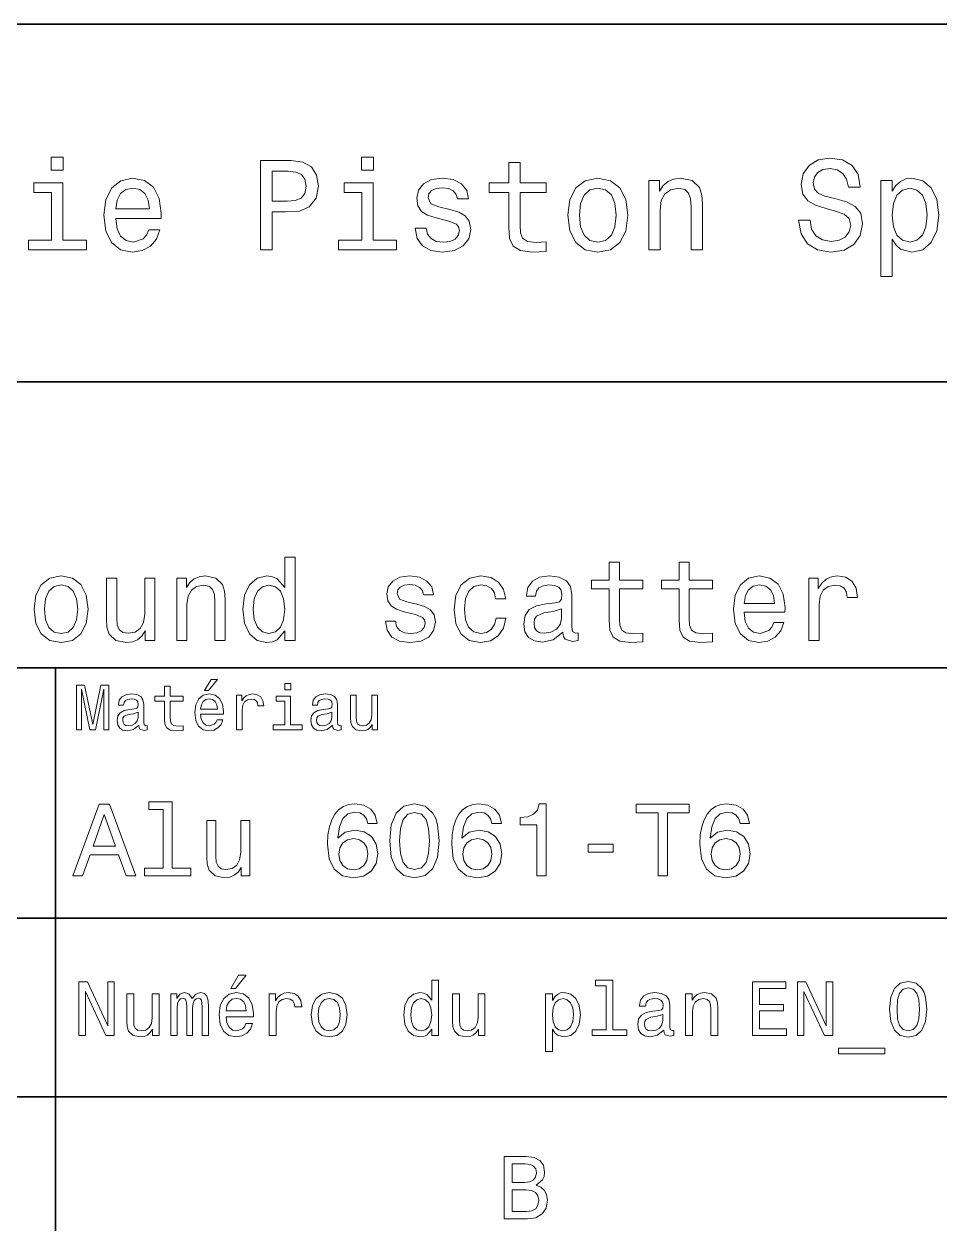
# Model space of a CAD drawing. Extents: x 0 to 420, y 0 to 297.
# Drawn here: x 313.3 to 364.5, y 2.5 to 70 of the extents above; entities that cross this region are included whole.
import ezdxf

# ---------------------------------------------------------------- set-up
doc = ezdxf.new("R2010")
doc.units = 0

msp = doc.modelspace()

# ---------------------------------------------------------------- linework, layer by layer
at = {"color": 7, "lineweight": 35}
for p, q in [((220, 70), (410, 70)), ((285, 50), (410, 50)), ((285, 34), (410, 34)), ((285, 20), (410, 20)), ((10, 10), (410, 10)), ((220, 10), (410, 10))]:
    msp.add_line(p, q, dxfattribs=at)
at = {"color": 7, "lineweight": 35, "ltscale": 0.35}
msp.add_line((315, 20), (315, 34), dxfattribs=at)
at = {"color": 7, "lineweight": 35, "ltscale": 0.25}
msp.add_line((315, 10), (315, 20), dxfattribs=at)
at = {"color": 7, "lineweight": 35, "ltscale": 0.1875}
msp.add_line((315, 10), (315, 2.5), dxfattribs=at)
at = {"color": 7, "lineweight": 13}
for points in [[(315.439484, 62.554031), (314.76944, 62.554031), (314.76944, 61.833572), (315.439484, 61.833572)], [(326.462524, 57.381123), (327.125366, 57.381123), (327.125366, 59.492073), (327.860229, 59.492073), (328.602295, 59.528095), (329.193085, 59.780258), (329.574921, 60.270172), (329.70462, 60.940201), (329.60376, 61.559795), (329.315552, 62.013687), (328.840057, 62.287464), (328.19165, 62.381123), (326.462524, 62.381123)], [(332.788177, 62.554031), (332.118164, 62.554031), (332.118164, 61.833572), (332.788177, 61.833572)], [(340.353027, 60.579971), (340.353027, 58.64193), (340.39624, 58.015129), (340.597992, 57.582851), (341.001434, 57.330688), (341.685883, 57.244236), (342.43515, 57.280258), (342.43515, 57.827808), (341.887604, 57.78458), (341.390503, 57.842216), (341.123932, 58.022331), (341.008636, 58.324928), (340.98703, 58.75), (340.98703, 60.579971), (342.43515, 60.579971), (342.43515, 61.120316), (340.98703, 61.120316), (340.98703, 62.251438), (340.353027, 62.251438), (340.353027, 61.120316), (339.257935, 61.120316), (339.257935, 60.579971)], [(357.20462, 59.030979), (356.549011, 59.030979), (356.693085, 58.267288), (357.053314, 57.70533), (357.608063, 57.366714), (358.357361, 57.244236), (359.099426, 57.359509), (359.654175, 57.67651), (360.007202, 58.17363), (360.136902, 58.82925), (360.028809, 59.420029), (359.726227, 59.801872), (359.236328, 60.054031), (358.580688, 60.241352), (358.018738, 60.378242), (357.651306, 60.536743), (357.442383, 60.767288), (357.377533, 61.127522), (357.442383, 61.451729), (357.6297, 61.696686), (357.917877, 61.862389), (358.314117, 61.920029), (358.71759, 61.84798), (359.034576, 61.653458), (359.24353, 61.32925), (359.344391, 60.889767), (360, 60.889767), (360, 60.904179), (359.884735, 61.581409), (359.546112, 62.085732), (359.01297, 62.402737), (358.292511, 62.510807), (357.644104, 62.402737), (357.139771, 62.100143), (356.815552, 61.631844), (356.700287, 61.026657), (356.793945, 60.486309), (357.067719, 60.118874), (357.5, 59.873917), (358.09079, 59.6866), (358.674347, 59.520893), (359.113831, 59.362389), (359.380402, 59.131844), (359.47406, 58.757202), (359.387604, 58.375359), (359.164276, 58.087173), (358.825653, 57.907059), (358.386169, 57.849422), (357.896271, 57.928673), (357.521606, 58.159222), (357.283875, 58.533859)], [(328.011536, 61.76873), (328.443787, 61.725502), (328.760803, 61.588615), (328.94812, 61.336452), (329.01297, 60.940201), (328.940918, 60.522331), (328.746399, 60.270172), (328.414978, 60.140488), (327.96109, 60.104465), (327.125366, 60.104465), (327.125366, 61.76873)], [(315.417877, 57.914265), (315.417877, 61.120316), (313.789612, 61.120316), (313.789612, 60.579971), (314.783875, 60.579971), (314.783875, 57.914265), (313.48703, 57.914265), (313.48703, 57.381123), (316.729095, 57.381123), (316.729095, 57.914265)], [(318.371765, 59.131844), (320.907776, 59.131844), (320.914978, 59.427231), (320.799713, 60.255764), (320.482697, 60.875359), (319.978394, 61.25), (319.30835, 61.386887), (318.65274, 61.242794), (318.148407, 60.839336), (317.824219, 60.183716), (317.708923, 59.319164), (317.816986, 58.432995), (318.141205, 57.78458), (318.638336, 57.381123), (319.286743, 57.244236), (319.848694, 57.337894), (320.309784, 57.582851), (320.648407, 57.971901), (320.842926, 58.490631), (320.216125, 58.490631), (320.086456, 58.20245), (319.899139, 57.986309), (319.365997, 57.8134), (318.955322, 57.892651), (318.645538, 58.14481), (318.443787, 58.555473), (318.371765, 59.110229)], [(318.371765, 59.664986), (318.451019, 60.162102), (318.645538, 60.529537), (318.940918, 60.75288), (319.329956, 60.83213), (319.711823, 60.75288), (320.007202, 60.529537), (320.187317, 60.162102), (320.252167, 59.664986)], [(332.766571, 57.914265), (332.766571, 61.120316), (331.138336, 61.120316), (331.138336, 60.579971), (332.132568, 60.579971), (332.132568, 57.914265), (330.835724, 57.914265), (330.835724, 57.381123), (334.07782, 57.381123), (334.07782, 57.914265)], [(337.060516, 59.636166), (336.44812, 59.780258), (335.994232, 59.945965), (335.842926, 60.28458), (335.886169, 60.522331), (336.037476, 60.695244), (336.28241, 60.803314), (336.635437, 60.846542), (336.97406, 60.803314), (337.240631, 60.67363), (337.413544, 60.479107), (337.485596, 60.219738), (338.105194, 60.219738), (338.105194, 60.23415), (337.997131, 60.70245), (337.701721, 61.069885), (337.240631, 61.30043), (336.635437, 61.386887), (336.023041, 61.30043), (335.576355, 61.062679), (335.29538, 60.709652), (335.208923, 60.262966), (335.273773, 59.830688), (335.475494, 59.528095), (335.806915, 59.311958), (336.289612, 59.16066), (336.995667, 58.987751), (337.427948, 58.807636), (337.543213, 58.663544), (337.586456, 58.447407), (337.521606, 58.180836), (337.348694, 57.979107), (337.067719, 57.849422), (336.693085, 57.806194), (336.296814, 57.849422), (336.008636, 58.000721), (335.814117, 58.245674), (335.734863, 58.584293), (335.122467, 58.584293), (335.223328, 58.007923), (335.518738, 57.590057), (335.98703, 57.337894), (336.635437, 57.244236), (337.312683, 57.337894), (337.809814, 57.590057), (338.112396, 57.993515), (338.220459, 58.519451), (338.141205, 58.973343), (337.917877, 59.283138), (337.550415, 59.484871)], [(343.65274, 59.311958), (343.768005, 58.432995), (344.099426, 57.78458), (344.625366, 57.381123), (345.331421, 57.244236), (346.030273, 57.381123), (346.556213, 57.777374), (346.887604, 58.425793), (347.010101, 59.311958), (346.887604, 60.190922), (346.556213, 60.846542), (346.030273, 61.242794), (345.331421, 61.386887), (344.625366, 61.242794), (344.099426, 60.839336), (343.768005, 60.190922)], [(344.301147, 59.319164), (344.365997, 59.967579), (344.567719, 60.435879), (344.891937, 60.72406), (345.331421, 60.824928), (345.763702, 60.72406), (346.087891, 60.443081), (346.289612, 59.967579), (346.361664, 59.319164), (346.289612, 58.663544), (346.087891, 58.188038), (345.763702, 57.899853), (345.331421, 57.806194), (344.891937, 57.899853), (344.567719, 58.188038), (344.365997, 58.663544)], [(348.177246, 57.381123), (348.811249, 57.381123), (348.811249, 59.614552), (348.876099, 60.12608), (349.085022, 60.500717), (349.409241, 60.731266), (349.841492, 60.817722), (350.187317, 60.745674), (350.403473, 60.551151), (350.511536, 60.226944), (350.547546, 59.794666), (350.547546, 57.381123), (351.181549, 57.381123), (351.181549, 59.924351), (351.15274, 60.435879), (351.023071, 60.86095), (350.597992, 61.25), (349.93515, 61.386887), (349.567719, 61.336452), (349.257935, 61.199566), (348.991364, 60.969017), (348.78241, 60.659222), (348.78241, 61.25), (348.177246, 61.25)], [(361.786743, 60.652016), (361.786743, 61.25), (361.15274, 61.25), (361.15274, 55.882565), (361.786743, 55.882565), (361.786743, 57.971901), (362.010101, 57.633286), (362.262268, 57.409943), (362.896271, 57.244236), (363.501465, 57.381123), (363.976959, 57.791786), (364.286743, 58.440201), (364.402039, 59.319164), (364.286743, 60.190922), (363.976959, 60.839336), (363.501465, 61.242794), (362.896271, 61.386887), (362.550446, 61.343658), (362.255066, 61.206772), (362.002899, 60.976223)], [(362.788208, 57.8134), (362.363129, 57.907059), (362.053314, 58.195244), (361.858795, 58.663544), (361.793945, 59.319164), (361.858795, 59.967579), (362.053314, 60.435879), (362.363129, 60.716858), (362.788208, 60.817722), (363.177246, 60.716858), (363.48703, 60.428673), (363.68158, 59.960373), (363.753601, 59.319164), (363.68158, 58.67075), (363.48703, 58.195244), (363.177246, 57.907059)], [(327.828552, 36.068443), (327.828552, 35.530258), (328.399139, 35.530258), (328.399139, 40.185879), (327.835022, 40.185879), (327.835022, 38.480545), (327.400574, 38.973343), (327.134735, 39.090057), (326.829987, 39.135445), (326.278809, 39.005764), (325.850861, 38.642651), (325.572052, 38.059078), (325.474792, 37.274494), (325.572052, 36.489914), (325.850861, 35.899857), (326.278809, 35.530258), (326.829987, 35.407059), (327.134735, 35.45245), (327.407074, 35.569164)], [(345.971191, 38.409222), (345.971191, 36.664986), (346.010101, 36.100864), (346.19165, 35.711815), (346.554749, 35.484871), (347.170746, 35.407059), (347.845093, 35.43948), (347.845093, 35.932274), (347.352295, 35.893372), (346.904907, 35.945244), (346.664978, 36.107349), (346.561249, 36.379681), (346.541779, 36.762245), (346.541779, 38.409222), (347.845093, 38.409222), (347.845093, 38.895531), (346.541779, 38.895531), (346.541779, 39.913544), (345.971191, 39.913544), (345.971191, 38.895531), (344.985596, 38.895531), (344.985596, 38.409222)], [(349.874634, 38.409222), (349.874634, 36.664986), (349.913544, 36.100864), (350.095093, 35.711815), (350.458221, 35.484871), (351.074219, 35.407059), (351.748566, 35.43948), (351.748566, 35.932274), (351.255768, 35.893372), (350.80835, 35.945244), (350.568451, 36.107349), (350.464691, 36.379681), (350.445251, 36.762245), (350.445251, 38.409222), (351.748566, 38.409222), (351.748566, 38.895531), (350.445251, 38.895531), (350.445251, 39.913544), (349.874634, 39.913544), (349.874634, 38.895531), (348.889038, 38.895531), (348.889038, 38.409222)], [(313.809814, 37.268009), (313.913544, 36.476944), (314.211823, 35.893372), (314.68515, 35.530258), (315.320618, 35.407059), (315.949585, 35.530258), (316.422913, 35.886887), (316.721191, 36.470459), (316.831421, 37.268009), (316.721191, 38.059078), (316.422913, 38.649136), (315.949585, 39.005764), (315.320618, 39.135445), (314.68515, 39.005764), (314.211823, 38.642651), (313.913544, 38.059078)], [(314.393372, 37.274494), (314.451721, 37.858067), (314.633301, 38.279537), (314.925079, 38.538902), (315.320618, 38.629681), (315.709656, 38.538902), (316.001434, 38.286022), (316.183014, 37.858067), (316.247833, 37.274494), (316.183014, 36.684437), (316.001434, 36.256481), (315.709656, 35.997116), (315.320618, 35.912823), (314.925079, 35.997116), (314.633301, 36.256481), (314.451721, 36.684437)], [(320.566284, 39.012245), (319.995697, 39.012245), (319.995697, 37.002159), (319.930847, 36.535301), (319.742798, 36.198124), (319.451019, 35.990631), (319.068451, 35.925793), (318.763702, 35.977665), (318.569183, 36.133286), (318.458954, 36.399136), (318.433014, 36.775215), (318.433014, 39.012245), (317.862396, 39.012245), (317.862396, 36.723343), (317.881836, 36.262966), (318.005035, 35.880402), (318.381134, 35.530258), (318.984161, 35.407059), (319.30835, 35.45245), (319.587189, 35.569164), (319.827087, 35.770172), (320.021606, 36.061958), (320.021606, 35.530258), (320.566284, 35.530258)], [(321.785309, 35.530258), (322.355927, 35.530258), (322.355927, 37.540344), (322.414276, 38.000721), (322.602325, 38.337894), (322.894104, 38.545387), (323.283142, 38.623199), (323.594391, 38.558357), (323.78891, 38.383286), (323.886169, 38.091499), (323.918579, 37.70245), (323.918579, 35.530258), (324.489197, 35.530258), (324.489197, 37.819164), (324.463257, 38.279537), (324.346558, 38.662102), (323.963989, 39.012245), (323.367432, 39.135445), (323.036743, 39.090057), (322.757935, 38.966858), (322.518005, 38.759365), (322.329987, 38.480545), (322.329987, 39.012245), (321.785309, 39.012245)], [(326.927246, 38.623199), (327.303314, 38.532421), (327.588623, 38.279537), (327.757202, 37.858067), (327.822052, 37.274494), (327.757202, 36.684437), (327.588623, 36.262966), (327.303314, 36.003601), (326.927246, 35.919308), (326.570618, 36.003601), (326.298279, 36.262966), (326.11673, 36.690922), (326.05835, 37.274494), (326.11673, 37.851585), (326.298279, 38.273052), (326.570618, 38.532421)], [(335.201019, 37.559795), (334.649872, 37.68948), (334.241364, 37.838615), (334.105194, 38.143372), (334.144104, 38.357346), (334.280273, 38.512966), (334.500732, 38.610229), (334.818451, 38.649136), (335.123199, 38.610229), (335.363129, 38.493515), (335.518738, 38.318443), (335.583588, 38.085014), (336.141205, 38.085014), (336.141205, 38.09798), (336.043945, 38.519451), (335.778107, 38.850143), (335.363129, 39.057636), (334.818451, 39.135445), (334.267303, 39.057636), (333.865295, 38.843658), (333.612396, 38.525936), (333.534576, 38.123917), (333.592957, 37.734871), (333.774506, 37.462536), (334.072784, 37.268009), (334.507202, 37.131844), (335.14267, 36.976223), (335.531708, 36.814121), (335.635437, 36.684437), (335.674347, 36.489914), (335.615997, 36.25), (335.460388, 36.068443), (335.207489, 35.951729), (334.870331, 35.912823), (334.513702, 35.951729), (334.254333, 36.087894), (334.079254, 36.308357), (334.007935, 36.61311), (333.456787, 36.61311), (333.547546, 36.094379), (333.813416, 35.7183), (334.234863, 35.491352), (334.818451, 35.407059), (335.427948, 35.491352), (335.875366, 35.7183), (336.147705, 36.081409), (336.244965, 36.554752), (336.173645, 36.963257), (335.972626, 37.242073), (335.641937, 37.42363)], [(339.61673, 37.858067), (340.180847, 37.858067), (340.064117, 38.376801), (339.785309, 38.785301), (339.350861, 39.038185), (338.786743, 39.135445), (338.164276, 39.005764), (337.690918, 38.642651), (337.39267, 38.052593), (337.28891, 37.261528), (337.386169, 36.476944), (337.677948, 35.893372), (338.138336, 35.530258), (338.767303, 35.407059), (339.324921, 35.504322), (339.759369, 35.776657), (340.057648, 36.204609), (340.187317, 36.775215), (339.64267, 36.775215), (339.54541, 36.412102), (339.363831, 36.139767), (339.104462, 35.97118), (338.786743, 35.919308), (338.391205, 36.003601), (338.105927, 36.262966), (337.930847, 36.684437), (337.872498, 37.280979), (337.930847, 37.864552), (338.112396, 38.286022), (338.404175, 38.545387), (338.786743, 38.636166), (339.123932, 38.577808), (339.376801, 38.428673), (339.54541, 38.182274)], [(343.371033, 35.98415), (343.371033, 35.964695), (343.403473, 35.744236), (343.500732, 35.588615), (343.909241, 35.465416), (344.226959, 35.517288), (344.226959, 35.958214), (344.09079, 35.938759), (343.909241, 36.023052), (343.876801, 36.282421), (343.876801, 38.085014), (343.799011, 38.545387), (343.572052, 38.869595), (343.176514, 39.064121), (342.618896, 39.135445), (342.074219, 39.057636), (341.67218, 38.837173), (341.419312, 38.493515), (341.335022, 38.039623), (341.335022, 38.000721), (341.84726, 38.000721), (341.892639, 38.273052), (342.035309, 38.467579), (342.268738, 38.584293), (342.599426, 38.629681), (342.917145, 38.59726), (343.144104, 38.5), (343.280273, 38.331409), (343.325653, 38.09798), (343.299713, 37.825645), (343.195984, 37.68948), (342.936615, 37.624638), (342.450287, 37.572765), (341.892639, 37.456051), (341.497131, 37.248558), (341.263702, 36.924351), (341.192383, 36.444523), (341.257202, 36.016571), (341.458221, 35.698845), (341.78241, 35.497837), (342.229828, 35.426514), (342.832855, 35.562679)], [(353.512268, 37.105907), (355.794678, 37.105907), (355.801147, 37.371758), (355.697418, 38.117435), (355.412109, 38.675072), (354.958221, 39.012245), (354.355194, 39.135445), (353.765137, 39.005764), (353.311249, 38.642651), (353.01947, 38.052593), (352.91571, 37.274494), (353.01297, 36.476944), (353.304749, 35.893372), (353.752167, 35.530258), (354.335754, 35.407059), (354.841492, 35.491352), (355.2565, 35.711815), (355.561249, 36.061958), (355.736328, 36.528816), (355.17218, 36.528816), (355.055481, 36.269451), (354.886902, 36.074928), (354.407074, 35.919308), (354.037476, 35.990631), (353.758636, 36.217579), (353.577087, 36.587173), (353.512268, 37.086452)], [(353.512268, 37.585735), (353.583588, 38.033138), (353.758636, 38.363831), (354.024506, 38.564842), (354.374634, 38.636166), (354.718292, 38.564842), (354.984161, 38.363831), (355.14624, 38.033138), (355.20462, 37.585735)], [(357.130402, 35.530258), (357.701019, 35.530258), (357.701019, 37.520893), (357.759369, 38.000721), (357.934448, 38.344379), (358.219727, 38.551872), (358.602295, 38.623199), (358.887604, 38.577808), (359.101593, 38.448124), (359.231262, 38.227665), (359.276672, 37.929394), (359.85376, 37.929394), (359.77594, 38.454609), (359.561951, 38.830692), (359.205322, 39.057636), (358.719025, 39.135445), (358.388336, 39.083572), (358.103027, 38.953888), (357.850159, 38.733429), (357.649139, 38.435158), (357.649139, 39.012245), (357.130402, 39.012245)], [(343.306213, 36.749279), (343.228394, 36.412102), (343.020905, 36.152737), (342.709656, 35.98415), (342.327087, 35.925793), (342.080688, 35.958214), (341.90564, 36.061958), (341.79541, 36.243515), (341.76297, 36.496395), (341.78891, 36.723343), (341.892639, 36.885445), (342.307648, 37.067001), (342.832855, 37.14481), (343.306213, 37.30043)], [(323.341492, 32.728386), (323.554047, 32.728386), (324.054749, 33.340778), (323.701721, 33.340778)], [(328.161377, 33.117435), (327.826355, 33.117435), (327.826355, 32.757202), (328.161377, 32.757202)], [(316.183716, 30.530979), (316.46109, 30.530979), (316.46109, 32.80043), (316.929382, 30.530979), (317.239197, 30.530979), (317.703888, 32.80043), (317.703888, 30.530979), (317.984863, 30.530979), (317.984863, 33.030979), (317.54538, 33.030979), (317.08429, 30.826368), (316.626801, 33.030979), (316.183716, 33.030979)], [(319.656342, 30.78314), (319.656342, 30.772333), (319.674347, 30.649855), (319.728394, 30.5634), (319.955322, 30.494957), (320.131836, 30.523775), (320.131836, 30.768732), (320.056183, 30.757925), (319.955322, 30.804754), (319.937317, 30.948847), (319.937317, 31.950287), (319.894104, 32.206051), (319.768005, 32.386166), (319.548279, 32.494236), (319.238464, 32.533859), (318.935883, 32.490635), (318.712524, 32.368156), (318.572052, 32.177231), (318.525208, 31.925072), (318.525208, 31.903458), (318.809784, 31.903458), (318.835022, 32.054756), (318.914276, 32.162823), (319.043945, 32.227665), (319.227661, 32.25288), (319.404175, 32.234871), (319.530273, 32.180836), (319.605896, 32.087173), (319.631134, 31.957493), (319.61673, 31.806194), (319.559082, 31.730547), (319.414978, 31.694523), (319.144806, 31.665705), (318.835022, 31.600864), (318.615265, 31.48559), (318.485596, 31.305475), (318.445953, 31.038904), (318.481995, 30.801151), (318.593658, 30.62464), (318.773773, 30.512968), (319.022339, 30.473343), (319.357361, 30.54899)], [(321.100861, 32.130402), (321.100861, 31.161383), (321.122467, 30.847982), (321.223328, 30.631844), (321.425079, 30.505762), (321.767303, 30.462536), (322.141937, 30.480547), (322.141937, 30.754322), (321.868164, 30.732708), (321.619598, 30.761526), (321.486298, 30.851583), (321.42868, 31.002882), (321.417877, 31.215418), (321.417877, 32.130402), (322.141937, 32.130402), (322.141937, 32.400574), (321.417877, 32.400574), (321.417877, 32.966137), (321.100861, 32.966137), (321.100861, 32.400574), (320.553314, 32.400574), (320.553314, 32.130402)], [(323.121765, 31.40634), (324.389771, 31.40634), (324.393372, 31.554033), (324.335724, 31.9683), (324.177246, 32.278099), (323.925079, 32.465416), (323.590057, 32.533859), (323.262238, 32.461815), (323.010101, 32.260086), (322.847992, 31.932276), (322.790344, 31.5), (322.844391, 31.056915), (323.00647, 30.732708), (323.255035, 30.530979), (323.579254, 30.462536), (323.860229, 30.509365), (324.09079, 30.631844), (324.260101, 30.826368), (324.357361, 31.085733), (324.043945, 31.085733), (323.979095, 30.941643), (323.885437, 30.833572), (323.618866, 30.747118), (323.413544, 30.786743), (323.258636, 30.912823), (323.157776, 31.118155), (323.121765, 31.395533)], [(325.131836, 30.530979), (325.448853, 30.530979), (325.448853, 31.636887), (325.481262, 31.903458), (325.578522, 32.094379), (325.73703, 32.209652), (325.949554, 32.249279), (326.108063, 32.224064), (326.226959, 32.152016), (326.298981, 32.029537), (326.324219, 31.863832), (326.644806, 31.863832), (326.601593, 32.155621), (326.482697, 32.364552), (326.284576, 32.490635), (326.014404, 32.533859), (325.830688, 32.505043), (325.67218, 32.432995), (325.531708, 32.310516), (325.420044, 32.144814), (325.420044, 32.465416), (325.131836, 32.465416)], [(328.150574, 30.79755), (328.150574, 32.400574), (327.336456, 32.400574), (327.336456, 32.130402), (327.833588, 32.130402), (327.833588, 30.79755), (327.18515, 30.79755), (327.18515, 30.530979), (328.806183, 30.530979), (328.806183, 30.79755)], [(330.499268, 30.78314), (330.499268, 30.772333), (330.517303, 30.649855), (330.57132, 30.5634), (330.798279, 30.494957), (330.974792, 30.523775), (330.974792, 30.768732), (330.899139, 30.757925), (330.798279, 30.804754), (330.780273, 30.948847), (330.780273, 31.950287), (330.73703, 32.206051), (330.610962, 32.386166), (330.391205, 32.494236), (330.081421, 32.533859), (329.778809, 32.490635), (329.555481, 32.368156), (329.414978, 32.177231), (329.368164, 31.925072), (329.368164, 31.903458), (329.65274, 31.903458), (329.677948, 32.054756), (329.757202, 32.162823), (329.886902, 32.227665), (330.070618, 32.25288), (330.247131, 32.234871), (330.373199, 32.180836), (330.448853, 32.087173), (330.47406, 31.957493), (330.459656, 31.806194), (330.402008, 31.730547), (330.257935, 31.694523), (329.987762, 31.665705), (329.677948, 31.600864), (329.458221, 31.48559), (329.328522, 31.305475), (329.28891, 31.038904), (329.324921, 30.801151), (329.436584, 30.62464), (329.616699, 30.512968), (329.865265, 30.473343), (330.200287, 30.54899)], [(333.010071, 32.465416), (332.693085, 32.465416), (332.693085, 31.348703), (332.657074, 31.089336), (332.552582, 30.902016), (332.390503, 30.786743), (332.177948, 30.750719), (332.008636, 30.779539), (331.900574, 30.865993), (331.839325, 31.013687), (331.824921, 31.222622), (331.824921, 32.465416), (331.507935, 32.465416), (331.507935, 31.193804), (331.518738, 30.93804), (331.587189, 30.725504), (331.796112, 30.530979), (332.131134, 30.462536), (332.311249, 30.487751), (332.466125, 30.552593), (332.599426, 30.664265), (332.707489, 30.826368), (332.707489, 30.530979), (333.010071, 30.530979)], [(323.121765, 31.672911), (323.161377, 31.921469), (323.258636, 32.105186), (323.406342, 32.216858), (323.600861, 32.256485), (323.791779, 32.216858), (323.939484, 32.105186), (324.029541, 31.921469), (324.061951, 31.672911)], [(319.620331, 31.208212), (319.577087, 31.020893), (319.461823, 30.876801), (319.28891, 30.78314), (319.076355, 30.750719), (318.939484, 30.768732), (318.842224, 30.826368), (318.780975, 30.927233), (318.76297, 31.067722), (318.777374, 31.193804), (318.835022, 31.283861), (319.065552, 31.384726), (319.357361, 31.427954), (319.620331, 31.514408)], [(330.463257, 31.208212), (330.420044, 31.020893), (330.304749, 30.876801), (330.131836, 30.78314), (329.919312, 30.750719), (329.78241, 30.768732), (329.68515, 30.826368), (329.623932, 30.927233), (329.605896, 31.067722), (329.620331, 31.193804), (329.677948, 31.283861), (329.908508, 31.384726), (330.200287, 31.427954), (330.463257, 31.514408)], [(315.982697, 22.360231), (316.51297, 22.360231), (316.933716, 23.536024), (318.530273, 23.536024), (318.951019, 22.360231), (319.492798, 22.360231), (318.028809, 26.365995), (317.440918, 26.365995)], [(321.020172, 26.072046), (321.020172, 22.786745), (319.976959, 22.786745), (319.976959, 22.360231), (322.56485, 22.360231), (322.56485, 22.786745), (321.527374, 22.786745), (321.527374, 26.49856), (320.224792, 26.49856), (320.224792, 26.072046)], [(332.997131, 25.282421), (332.887604, 25.749281), (332.634003, 26.095102), (332.242065, 26.314121), (331.734863, 26.38905), (331.394806, 26.348703), (331.100861, 26.239193), (330.841492, 26.06052), (330.622467, 25.806917), (330.449554, 25.489914), (330.322754, 25.103746), (330.242065, 24.648417), (330.219025, 24.135448), (330.311249, 23.317003), (330.593658, 22.723343), (331.048981, 22.365995), (331.671478, 22.244957), (332.23056, 22.348703), (332.657074, 22.619596), (332.933716, 23.04611), (333.031708, 23.587896), (332.933716, 24.135448), (332.668579, 24.556196), (332.259369, 24.821327), (331.752167, 24.913546), (331.20462, 24.798271), (330.79538, 24.469742), (330.881836, 25.103746), (331.066284, 25.559078), (331.348694, 25.829971), (331.740631, 25.922192), (332.028809, 25.876081), (332.247833, 25.755043), (332.391937, 25.553314), (332.466858, 25.282421)], [(333.694519, 24.314121), (333.780975, 23.409224), (334.05188, 22.763689), (334.484161, 22.371759), (335.083588, 22.244957), (335.677246, 22.371759), (336.109497, 22.763689), (336.374634, 23.409224), (336.466858, 24.314121), (336.374634, 25.213257), (336.265137, 25.570606), (336.109497, 25.864553), (335.677246, 26.256485), (335.083588, 26.38905), (334.484161, 26.256485), (334.05188, 25.858791), (333.780975, 25.213257)], [(339.936584, 25.282421), (339.827087, 25.749281), (339.573486, 26.095102), (339.181549, 26.314121), (338.674347, 26.38905), (338.33429, 26.348703), (338.040344, 26.239193), (337.780975, 26.06052), (337.561951, 25.806917), (337.389038, 25.489914), (337.262238, 25.103746), (337.181549, 24.648417), (337.158508, 24.135448), (337.250732, 23.317003), (337.533142, 22.723343), (337.988464, 22.365995), (338.610962, 22.244957), (339.170044, 22.348703), (339.596527, 22.619596), (339.873199, 23.04611), (339.971191, 23.587896), (339.873199, 24.135448), (339.608063, 24.556196), (339.198853, 24.821327), (338.69165, 24.913546), (338.144104, 24.798271), (337.734863, 24.469742), (337.82132, 25.103746), (338.005768, 25.559078), (338.288177, 25.829971), (338.680115, 25.922192), (338.968292, 25.876081), (339.187317, 25.755043), (339.331421, 25.553314), (339.406342, 25.282421)], [(341.919312, 22.360231), (342.443787, 22.360231), (342.443787, 26.38905), (342.05188, 26.38905), (341.94812, 26.037464), (341.740631, 25.801153), (341.423645, 25.662825), (340.985596, 25.616714), (340.985596, 25.207493), (341.919312, 25.207493)], [(348.697388, 22.360231), (349.227661, 22.360231), (349.227661, 25.876081), (350.438049, 25.876081), (350.438049, 26.360231), (347.481262, 26.360231), (347.481262, 25.876081), (348.697388, 25.876081)], [(353.815552, 25.282421), (353.706055, 25.749281), (353.452454, 26.095102), (353.060516, 26.314121), (352.553314, 26.38905), (352.213257, 26.348703), (351.919312, 26.239193), (351.659943, 26.06052), (351.440918, 25.806917), (351.268005, 25.489914), (351.141205, 25.103746), (351.060516, 24.648417), (351.037476, 24.135448), (351.129669, 23.317003), (351.412109, 22.723343), (351.867432, 22.365995), (352.489899, 22.244957), (353.048981, 22.348703), (353.475494, 22.619596), (353.752167, 23.04611), (353.850128, 23.587896), (353.752167, 24.135448), (353.48703, 24.556196), (353.07782, 24.821327), (352.570618, 24.913546), (352.023041, 24.798271), (351.613831, 24.469742), (351.700287, 25.103746), (351.884735, 25.559078), (352.167145, 25.829971), (352.559082, 25.922192), (352.84726, 25.876081), (353.066284, 25.755043), (353.210388, 25.553314), (353.285309, 25.282421)], [(317.118164, 24.025938), (317.734863, 25.789627), (318.351593, 24.025938)], [(334.247833, 24.314121), (334.293945, 25.011528), (334.438049, 25.51297), (334.697418, 25.806917), (335.083588, 25.910664), (335.463989, 25.806917), (335.723328, 25.51297), (335.867432, 25.011528), (335.913544, 24.314121), (335.867432, 23.610952), (335.723328, 23.10951), (335.463989, 22.815563), (335.083588, 22.717581), (334.697418, 22.815563), (334.438049, 23.10951), (334.293945, 23.610952)], [(325.867432, 25.455332), (325.360229, 25.455332), (325.360229, 23.668589), (325.302582, 23.253603), (325.135437, 22.953892), (324.876068, 22.769453), (324.536011, 22.711817), (324.265137, 22.757925), (324.092224, 22.896254), (323.994232, 23.132566), (323.971191, 23.46686), (323.971191, 25.455332), (323.463989, 25.455332), (323.463989, 23.42075), (323.481262, 23.011528), (323.59079, 22.671471), (323.925079, 22.360231), (324.46109, 22.250721), (324.749268, 22.291067), (324.997131, 22.394814), (325.210388, 22.573488), (325.383301, 22.832853), (325.383301, 22.360231), (325.867432, 22.360231)], [(332.472626, 23.582134), (332.40921, 23.219021), (332.247833, 22.942364), (331.988464, 22.757925), (331.66571, 22.700289), (331.325653, 22.757925), (331.066284, 22.9366), (330.899139, 23.213257), (330.84726, 23.57637), (330.904907, 23.933718), (331.066284, 24.204613), (331.331421, 24.377522), (331.688751, 24.440924), (332, 24.377522), (332.247833, 24.210375), (332.40921, 23.939482)], [(339.412109, 23.582134), (339.348694, 23.219021), (339.187317, 22.942364), (338.927948, 22.757925), (338.605194, 22.700289), (338.265137, 22.757925), (338.005768, 22.9366), (337.838623, 23.213257), (337.786743, 23.57637), (337.844391, 23.933718), (338.005768, 24.204613), (338.270905, 24.377522), (338.628235, 24.440924), (338.939484, 24.377522), (339.187317, 24.210375), (339.348694, 23.939482)], [(353.291077, 23.582134), (353.227661, 23.219021), (353.066284, 22.942364), (352.806915, 22.757925), (352.484131, 22.700289), (352.144104, 22.757925), (351.884735, 22.9366), (351.71759, 23.213257), (351.66571, 23.57637), (351.723328, 23.933718), (351.884735, 24.204613), (352.149841, 24.377522), (352.507202, 24.440924), (352.818451, 24.377522), (353.066284, 24.210375), (353.227661, 23.939482)], [(344.79538, 23.680117), (346.190186, 23.680117), (346.190186, 24.135448), (344.79538, 24.135448)], [(316.315552, 13.428675), (316.674347, 13.428675), (316.674347, 15.888329), (317.824219, 13.428675), (318.286743, 13.428675), (318.286743, 16.428675), (317.923645, 16.428675), (317.923645, 13.969021), (316.786743, 16.428675), (316.315552, 16.428675)], [(324.809814, 16.065563), (325.06485, 16.065563), (325.66571, 16.800432), (325.242065, 16.800432)], [(336.048981, 13.787464), (336.048981, 13.428675), (336.429382, 13.428675), (336.429382, 16.532421), (336.053314, 16.532421), (336.053314, 15.395534), (335.763702, 15.724064), (335.586456, 15.801874), (335.383301, 15.832133), (335.015839, 15.745678), (334.73056, 15.503603), (334.544678, 15.114553), (334.479828, 14.591499), (334.544678, 14.068444), (334.73056, 13.675073), (335.015839, 13.428675), (335.383301, 13.346542), (335.586456, 13.376801), (335.768005, 13.454611)], [(345.788177, 16.212536), (345.788177, 13.748559), (345.005768, 13.748559), (345.005768, 13.428675), (346.946686, 13.428675), (346.946686, 13.748559), (346.168579, 13.748559), (346.168579, 16.532421), (345.19165, 16.532421), (345.19165, 16.212536)], [(353.972626, 13.428675), (355.874634, 13.428675), (355.874634, 13.791787), (354.370331, 13.791787), (354.370331, 14.807637), (355.710388, 14.807637), (355.710388, 15.166427), (354.370331, 15.166427), (354.370331, 16.065563), (355.840057, 16.065563), (355.840057, 16.428675), (353.972626, 16.428675)], [(356.497131, 13.428675), (356.855927, 13.428675), (356.855927, 15.888329), (358.005768, 13.428675), (358.468292, 13.428675), (358.468292, 16.428675), (358.105194, 16.428675), (358.105194, 13.969021), (356.968292, 16.428675), (356.497131, 16.428675)], [(361.645538, 14.894093), (361.710388, 14.215418), (361.913544, 13.731268), (362.237762, 13.43732), (362.687317, 13.342219), (363.132568, 13.43732), (363.456787, 13.731268), (363.655609, 14.215418), (363.724792, 14.894093), (363.655609, 15.568444), (363.573486, 15.836456), (363.456787, 16.056917), (363.132568, 16.350864), (362.687317, 16.450289), (362.237762, 16.350864), (361.913544, 16.052593), (361.710388, 15.568444)], [(320.798279, 15.75), (320.417877, 15.75), (320.417877, 14.409943), (320.374634, 14.098703), (320.249268, 13.873919), (320.054749, 13.735591), (319.799713, 13.692364), (319.596527, 13.726946), (319.466858, 13.830692), (319.393372, 14.007925), (319.376068, 14.258646), (319.376068, 15.75), (318.995667, 15.75), (318.995667, 14.224064), (319.008636, 13.917148), (319.09079, 13.662104), (319.341492, 13.428675), (319.74353, 13.346542), (319.959656, 13.376801), (320.145538, 13.454611), (320.305481, 13.588617), (320.43515, 13.783141), (320.43515, 13.428675), (320.798279, 13.428675)], [(321.459656, 13.428675), (321.809784, 13.428675), (321.809784, 14.980548), (321.831421, 15.213978), (321.89624, 15.382565), (321.995667, 15.481989), (322.125366, 15.520894), (322.229095, 15.486312), (322.298279, 15.399857), (322.332855, 15.252882), (322.345825, 15.058358), (322.345825, 13.428675), (322.674347, 13.428675), (322.674347, 14.980548), (322.695953, 15.209655), (322.760803, 15.378242), (322.864563, 15.481989), (322.994232, 15.520894), (323.097992, 15.486312), (323.167145, 15.399857), (323.210388, 15.058358), (323.210388, 13.428675), (323.560516, 13.428675), (323.560516, 15.032421), (323.53891, 15.365274), (323.469727, 15.620317), (323.331421, 15.775937), (323.106628, 15.832133), (322.842926, 15.745678), (322.639771, 15.494957), (322.479828, 15.741355), (322.211823, 15.832133), (321.965424, 15.745678), (321.796844, 15.503603), (321.796844, 15.75), (321.459656, 15.75)], [(324.546112, 14.479107), (326.067719, 14.479107), (326.072052, 14.656341), (326.002869, 15.153459), (325.812683, 15.525217), (325.510101, 15.75), (325.108063, 15.832133), (324.714691, 15.745678), (324.412109, 15.503603), (324.21759, 15.110231), (324.148407, 14.591499), (324.213257, 14.059798), (324.407776, 13.67075), (324.706055, 13.428675), (325.095093, 13.346542), (325.432281, 13.402739), (325.708923, 13.549712), (325.912109, 13.783141), (326.028809, 14.09438), (325.65274, 14.09438), (325.574921, 13.92147), (325.462524, 13.791787), (325.142639, 13.688041), (324.89624, 13.735591), (324.710388, 13.886888), (324.589325, 14.133286), (324.546112, 14.466139)], [(326.958221, 13.428675), (327.338623, 13.428675), (327.338623, 14.755764), (327.377533, 15.075649), (327.494232, 15.304755), (327.684448, 15.443084), (327.939484, 15.490635), (328.129669, 15.460375), (328.272339, 15.373919), (328.358795, 15.226946), (328.389038, 15.028098), (328.773773, 15.028098), (328.721893, 15.378242), (328.579254, 15.628963), (328.341492, 15.78026), (328.017303, 15.832133), (327.796844, 15.797551), (327.606628, 15.711096), (327.438049, 15.564121), (327.304047, 15.365274), (327.304047, 15.75), (326.958221, 15.75)], [(329.305481, 14.587176), (329.374634, 14.059798), (329.573486, 13.67075), (329.889038, 13.428675), (330.312683, 13.346542), (330.731995, 13.428675), (331.047546, 13.666427), (331.246399, 14.055476), (331.319885, 14.587176), (331.246399, 15.114553), (331.047546, 15.507925), (330.731995, 15.745678), (330.312683, 15.832133), (329.889038, 15.745678), (329.573486, 15.503603), (329.374634, 15.114553)], [(339.014404, 15.75), (338.634003, 15.75), (338.634003, 14.409943), (338.59079, 14.098703), (338.465424, 13.873919), (338.270905, 13.735591), (338.015839, 13.692364), (337.812683, 13.726946), (337.682983, 13.830692), (337.609497, 14.007925), (337.592224, 14.258646), (337.592224, 15.75), (337.211823, 15.75), (337.211823, 14.224064), (337.224792, 13.917148), (337.306915, 13.662104), (337.557648, 13.428675), (337.959656, 13.346542), (338.175781, 13.376801), (338.361664, 13.454611), (338.521606, 13.588617), (338.651306, 13.783141), (338.651306, 13.428675), (339.014404, 13.428675)], [(342.788177, 15.391211), (342.788177, 15.75), (342.407776, 15.75), (342.407776, 12.529539), (342.788177, 12.529539), (342.788177, 13.783141), (342.92218, 13.579971), (343.073486, 13.445966), (343.453888, 13.346542), (343.817017, 13.428675), (344.102295, 13.675073), (344.288177, 14.064121), (344.357361, 14.591499), (344.288177, 15.114553), (344.102295, 15.503603), (343.817017, 15.745678), (343.453888, 15.832133), (343.246399, 15.806196), (343.069153, 15.724064), (342.917877, 15.585735)], [(349.01297, 13.731268), (349.01297, 13.7183), (349.034576, 13.571326), (349.099426, 13.46758), (349.371765, 13.385448), (349.583588, 13.42003), (349.583588, 13.713977), (349.492798, 13.701009), (349.371765, 13.757205), (349.350159, 13.930116), (349.350159, 15.131845), (349.298279, 15.438761), (349.146973, 15.6549), (348.883301, 15.784582), (348.511536, 15.832133), (348.148407, 15.78026), (347.880402, 15.633286), (347.711823, 15.404179), (347.65564, 15.101585), (347.65564, 15.075649), (347.997131, 15.075649), (348.027374, 15.257205), (348.122498, 15.386889), (348.278107, 15.464698), (348.498566, 15.494957), (348.710388, 15.473343), (348.861664, 15.408502), (348.952454, 15.29611), (348.982727, 15.140491), (348.965424, 14.958934), (348.896271, 14.868156), (348.723358, 14.824928), (348.399139, 14.790346), (348.027374, 14.712537), (347.763702, 14.574208), (347.608063, 14.358069), (347.560516, 14.038185), (347.60376, 13.752882), (347.737762, 13.541066), (347.953888, 13.407061), (348.252167, 13.35951), (348.654175, 13.450289)], [(350.236328, 13.428675), (350.61673, 13.428675), (350.61673, 14.768732), (350.65564, 15.075649), (350.780975, 15.300432), (350.975525, 15.438761), (351.234863, 15.490635), (351.442383, 15.447407), (351.572052, 15.330692), (351.636902, 15.136168), (351.658508, 14.876801), (351.658508, 13.428675), (352.03891, 13.428675), (352.03891, 14.954612), (352.021606, 15.261528), (351.943817, 15.516571), (351.688782, 15.75), (351.291077, 15.832133), (351.070618, 15.801874), (350.884735, 15.719741), (350.724792, 15.581412), (350.599426, 15.395534), (350.599426, 15.75), (350.236328, 15.75)], [(362.060516, 14.894093), (362.095093, 15.417148), (362.203186, 15.793228), (362.397705, 16.013689), (362.687317, 16.091499), (362.972626, 16.013689), (363.167145, 15.793228), (363.275208, 15.417148), (363.309814, 14.894093), (363.275208, 14.366715), (363.167145, 13.990634), (362.972626, 13.770173), (362.687317, 13.696686), (362.397705, 13.770173), (362.203186, 13.990634), (362.095093, 14.366715)], [(324.546112, 14.798992), (324.593658, 15.097262), (324.710388, 15.317724), (324.887604, 15.45173), (325.121033, 15.49928), (325.350159, 15.45173), (325.527374, 15.317724), (325.635437, 15.097262), (325.674347, 14.798992)], [(329.694519, 14.591499), (329.733429, 14.980548), (329.854462, 15.261528), (330.048981, 15.434439), (330.312683, 15.494957), (330.572052, 15.434439), (330.766571, 15.26585), (330.887604, 14.980548), (330.930847, 14.591499), (330.887604, 14.198127), (330.766571, 13.912825), (330.572052, 13.739914), (330.312683, 13.683718), (330.048981, 13.739914), (329.854462, 13.912825), (329.733429, 14.198127)], [(335.44812, 15.490635), (335.698853, 15.430116), (335.889038, 15.261528), (336.001434, 14.980548), (336.044678, 14.591499), (336.001434, 14.198127), (335.889038, 13.917148), (335.698853, 13.744237), (335.44812, 13.688041), (335.210388, 13.744237), (335.028809, 13.917148), (334.907776, 14.20245), (334.868866, 14.591499), (334.907776, 14.976225), (335.028809, 15.257205), (335.210388, 15.430116)], [(343.389038, 13.688041), (343.134003, 13.744237), (342.94812, 13.917148), (342.831421, 14.198127), (342.792511, 14.591499), (342.831421, 14.980548), (342.94812, 15.261528), (343.134003, 15.430116), (343.389038, 15.490635), (343.622498, 15.430116), (343.80835, 15.257205), (343.925079, 14.976225), (343.968292, 14.591499), (343.925079, 14.20245), (343.80835, 13.917148), (343.622498, 13.744237)], [(348.969757, 14.241355), (348.917877, 14.016571), (348.779541, 13.84366), (348.572052, 13.731268), (348.317017, 13.692364), (348.15274, 13.713977), (348.036041, 13.783141), (347.962555, 13.904179), (347.940918, 14.072767), (347.958221, 14.224064), (348.027374, 14.332133), (348.304047, 14.453171), (348.654175, 14.505044), (348.969757, 14.60879)], [(358.783875, 12.711096), (358.783875, 12.408502), (361.386169, 12.408502), (361.386169, 12.711096)], [(341.880402, 5.057997), (342.233429, 5.350504), (342.324219, 5.54719), (342.354462, 5.789265), (342.28891, 6.167507), (342.092224, 6.439841), (341.774506, 6.606268), (341.330688, 6.666787), (340.085022, 6.666787), (340.085022, 3.166787), (341.401306, 3.166787), (341.870331, 3.237392), (342.218292, 3.444164), (342.43515, 3.771974), (342.510803, 4.215778), (342.465424, 4.513329), (342.344391, 4.760447), (342.147705, 4.942003)], [(341.234863, 5.214337), (340.549011, 5.214337), (340.549011, 6.248199), (341.275208, 6.248199), (341.547546, 6.217939), (341.739197, 6.127161), (341.855194, 5.970821), (341.895538, 5.738832), (341.850159, 5.506845), (341.729126, 5.345461), (341.522339, 5.244596)], [(341.345825, 3.585375), (340.549011, 3.585375), (340.549011, 4.790706), (341.300446, 4.790706), (341.618164, 4.755404), (341.845093, 4.649496), (341.981262, 4.467939), (342.026672, 4.205691), (341.981262, 3.928314), (341.855194, 3.736671), (341.643372, 3.620677)]]:
    msp.add_lwpolyline(points, close=True, dxfattribs=at)

doc.saveas('drawing.dxf')
